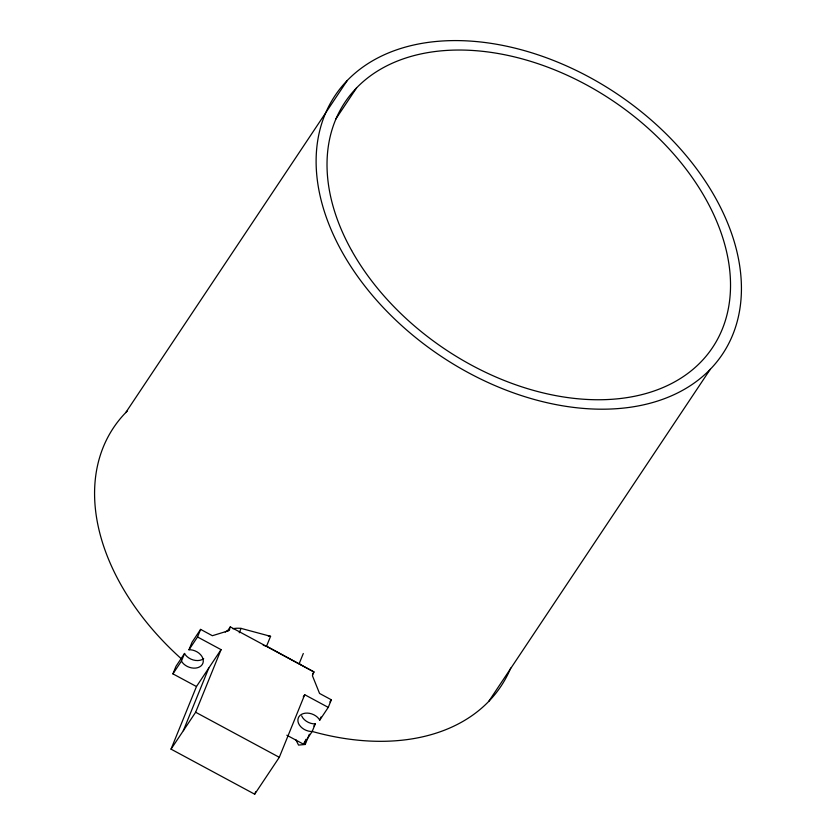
<?xml version="1.0" encoding="UTF-8"?>
<svg xmlns="http://www.w3.org/2000/svg" width="836" height="836" viewBox="0 0 836 836"><rect width="100%" height="100%" fill="white"/><g stroke="black" fill="none" stroke-linecap="round" stroke-linejoin="round"><path stroke-width="1.25" d="M295.704 739.505L298.546 745.085L305.192 744.479L305.809 739.358M301.65 715.888A11.944 8.694 22.1 0 0 313.51 723.851L315.276 723.861L312.204 731.448L310.428 731.437A11.944 8.694 22.1 0 1 298.954 716.671A11.944 8.694 22.1 0 1 318.861 718.793L319.697 720.204L328.255 707.381L304.712 694.706L279.297 757.312L254.687 794.2L171.035 749.14L196.46 686.534L172.916 673.858L175.999 666.271L184.557 653.449L185.393 654.849A11.944 8.694 22.1 0 0 203.691 658.674M172.916 673.858L181.475 661.036L184.557 653.449M181.475 661.036L182.311 662.436A11.944 8.694 22.1 0 0 202.218 664.568A11.944 8.694 22.1 0 0 190.744 649.791L188.978 649.791L192.05 642.205L200.609 629.383L212.375 635.715L228.771 630.678L230.308 626.875L313.96 671.935L312.424 675.728L319.561 693.452L331.338 699.795L328.255 707.381M188.978 649.791L197.526 636.969L200.609 629.383M183.335 730.695L208.76 668.089M171.035 749.14L195.645 712.251L221.059 649.645L197.526 636.969M239.263 632.779L241.05 628.39L270.571 636.321L266.559 646.186L263.236 645.287M303.301 653.501L299.142 663.732L300.636 664.557M254.687 794.2L255.67 791.797M286.832 735.21L303.646 744.27L304.973 741.02M305.192 744.479L309.351 734.238M319.697 720.204L321.024 716.954M125.755 412.587L347.285 80.465M335.591 119.349L356.596 87.874M227.413 631.222L230.308 626.875M196.46 686.534L221.059 649.645M312.518 674.098L313.96 671.935L266.559 646.186M303.269 696.869L304.712 694.706M313.855 725.993L315.276 723.861M329.906 701.927L331.338 699.795M303.646 744.27L312.204 731.448M488.715 701.435L710.245 369.324A232.889 157.962 33.7 0 0 534.016 53.514A232.889 157.962 33.7 0 0 342.039 251.845A232.889 157.962 33.7 0 0 710.245 369.324M268.366 636.227L270.571 636.321M195.645 712.251L279.297 757.312M225.271 632.037A24.066 17.514 22.1 0 1 229.743 629.623M232.889 628.724A24.066 17.514 22.1 0 1 241.05 628.39M510.723 668.068A232.889 157.962 33.7 0 1 312.047 731.406M181.36 658.82A232.889 157.962 33.7 0 1 127.521 410.8M351.611 250.466A220.944 149.863 33.7 0 0 700.944 361.915A220.944 149.863 33.7 0 0 533.744 62.303A220.944 149.863 33.7 0 0 351.611 250.466"/></g></svg>
